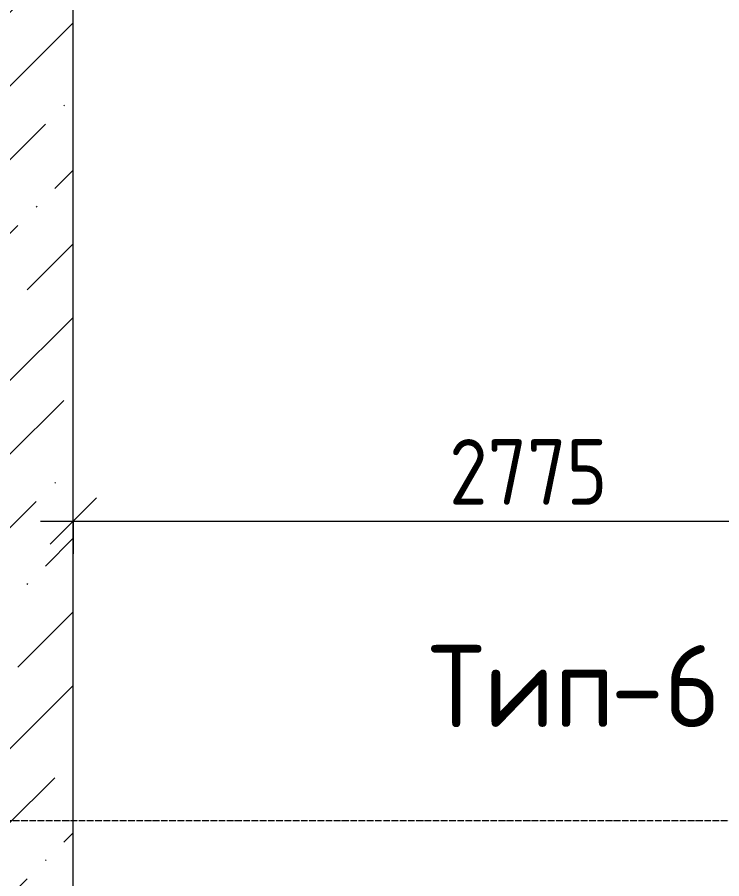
# Model space of a CAD drawing. Header units: millimetres. Extents: x -60946 to 138510, y -262288 to 24501.
# Drawn here: x 45639 to 47787, y -147370 to -144743 of the extents above; entities that cross this region are included whole.
import ezdxf

# ---------------------------------------------------------------- set-up
doc = ezdxf.new("R2010")
doc.units = ezdxf.units.MM
doc.linetypes.add('ADSK_Линия сетки', pattern=[25, 20, -2.5, 0, -2.5])
doc.layers.add('2)Тип-4', color=7, linetype='Continuous', lineweight=30, true_color=0x0080c0)
for name, color, linetype, lineweight in [('Оси', 7, 'Continuous', 9), ('Размеры', 7, 'Continuous', 9), ('Стены наружные', 7, 'Continuous', 18)]:
    doc.layers.add(name, color=color, linetype=linetype, lineweight=lineweight)
doc.styles.add('GOST Common_3', font='', dxfattribs={"width": 0.9, "height": 200})
doc.styles.add('GOST Common_4', font='', dxfattribs={"height": 250})
doc.styles.get('GOST Common_3').set_extended_font_data('GOST Common')
doc.styles.get('GOST Common_4').set_extended_font_data('GOST Common')
doc.dimstyles.new('ADSK_Основной_2_0_2', dxfattribs={"dimscale": 304.8, "dimtxt": 201.142999, "dimasz": 0.463911, "dimexe": 0.328084, "dimexo": 0.328084, "dimgap": 0.164042, "dimtad": 1, "dimdec": 3, "dimrnd": 0.001, "dimdsep": 46, "dimtxsty": 'GOST Common_3', "dimblk1": 'OBLIQUE', "dimblk2": 'OBLIQUE', "dimsah": 1, "dimcen": 0.09, "dimdle": 0.328084, "dimazin": 2, "dimtfac": 1, "dimtdec": 4, "dimtix": 1, "dimtmove": 0, "dimatfit": 3, "dimfxl": 1, "dimtvp": 1, "dimtolj": 1, "dimtzin": 0, "dimlwd": 20, "dimlwe": 20, "dimarcsym": 2})

# ---------------------------------------------------------------- blocks, each defined once
blk = doc.blocks.new('_Oblique')
at = {"color": 0, "linetype": 'ByBlock', "lineweight": -2}
blk.add_line((-0.5, -0.5), (0.5, 0.5), dxfattribs=at)
blk = doc.blocks.new('*D5413')
at = {"layer": 'Defpoints', "color": 0, "transparency": 16777216}
for p in [(45809.4, -146179), (48584.4, -146279), (48584.4, -146592.8)]:
    blk.add_point(p, dxfattribs=at)
at = {"layer": 'Размеры', "color": 0, "lineweight": 20, "transparency": 16777216}
for p, q in [((48584.4, -146492.8), (48584.4, -146179)), ((45709.4, -146279), (48684.4, -146279)), ((45809.4, -146279), (45809.4, -146379))]:
    blk.add_line(p, q, dxfattribs=at)
at = {"layer": 'Размеры', "color": 0, "lineweight": 20, "transparency": 16777216, "xscale": 141.4, "yscale": 141.4, "zscale": 141.4, "rotation": 180}
blk.add_blockref('_Oblique', (45809.4, -146279), dxfattribs=at)
at = {"layer": 'Размеры', "color": 0, "lineweight": 20, "transparency": 16777216, "xscale": 141.4, "yscale": 141.4, "zscale": 141.4}
blk.add_blockref('_Oblique', (48584.4, -146279), dxfattribs=at)
at = {"layer": 'Размеры', "color": 0, "lineweight": 9, "transparency": 16777216, "insert": (47196.9, -146129), "char_height": 200, "width": 605.475, "attachment_point": 5, "style": 'GOST Common_3'}
blk.add_mtext('\\A1;2775', dxfattribs=at)

msp = doc.modelspace()

# ---------------------------------------------------------------- hatches: boundary and pattern name
at = {"layer": 'Стены наружные', "lineweight": 9}
h = msp.add_hatch(dxfattribs=at)
h.set_pattern_fill('FP_2', color=256, style=0, pattern_type=2)
h.set_pattern_definition([(45, (9.36, -150597.75), (84.18955, 308.69595), [396.875, -79.375, 3.353, -76.022])])
h.paths.add_polyline_path([(45609.3615, -147992.7816), (45809.3615, -147992.7816), (45809.3615, -139392.7816), (45609.3615, -139392.7816), (45609.3615, -147792.7816)])

# ---------------------------------------------------------------- linework, layer by layer
at = {"layer": 'Оси', "linetype": 'ADSK_Линия сетки', "lineweight": 5}
for p, q in [((45809.3615, -161571.6329), (45809.3615, -140570.3055)), ((62587.9153, -147192.7816), (-25230.7352, -147192.7816))]:
    msp.add_line(p, q, dxfattribs=at)
at = {"layer": 'Стены наружные', "lineweight": 9}
msp.add_line((45809.3615, -147867.7816), (45809.3615, -144092.7816), dxfattribs=at)

# ---------------------------------------------------------------- texts
at = {"layer": '2)Тип-4', "color": 116, "lineweight": 30, "true_color": 0x008040, "char_height": 250, "attachment_point": 1, "style": 'GOST Common_4'}
for s, insert, width in [('Тип', (46892.5189, -146657.1107), 673.4175), ('-6', (47448.1439, -146657.1107), 432.91125)]:
    msp.add_mtext(s, dxfattribs=dict(at, insert=insert, width=width))

# ---------------------------------------------------------------- dimensions: what is measured, and where the dimension line sits
at = {"layer": 'Размеры', "lineweight": 9}
dim = msp.add_linear_dim(base=(48584.3615, -146279.0246), p1=(45809.3615, -146179.0397), p2=(48584.3615, -146592.7816), dimstyle='ADSK_Основной_2_0_2', override={"dimpost": '<>', "dimfxl": 2805.674134}, dxfattribs=at)
dim.commit()
dim.dimension.update_dxf_attribs({"geometry": '*D5413', "text_midpoint": (47196.8615, -146129.0246)})

doc.saveas('drawing.dxf')
